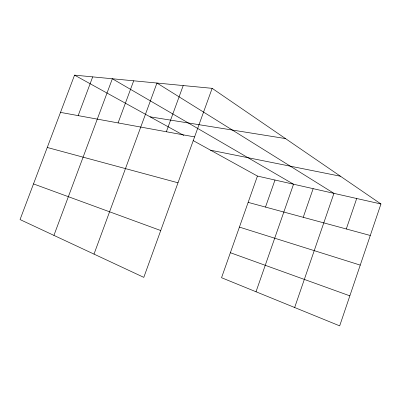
<?xml version="1.0" encoding="UTF-8"?>
<svg xmlns="http://www.w3.org/2000/svg" width="401" height="401" viewBox="0 0 401 401"><rect width="100%" height="100%" fill="white"/><g stroke="black" fill="none" stroke-linecap="round" stroke-linejoin="round"><path stroke-width="0.6" d="M212.149 88.335L143.799 277.367L20.05 219.568L74.551 75.137L212.149 88.335L380.95 203.989L339.682 325.863L221.542 277.713L257.437 176.064L193.107 140.561M346.294 228.981L356.7 198.505M294.66 307.512L333.943 193.362L156.946 83.042L94.009 254.114M303.226 217.307L313.151 188.66M256.013 291.763L293.537 184.224L112.345 78.761L53.924 235.392M265.497 207.076L274.991 180.034M166.35 131.754L183.207 85.558M118.079 122.922L133.683 80.812M78.16 115.618L92.696 76.877M150.129 116.841L285.472 138.571M60.491 112.385L194.585 136.916M210.58 150.205L340.429 176.224M257.437 176.064L380.95 203.989M47.253 147.478L177.994 182.791M248.149 202.375L370.283 235.482M239.417 227.101L360.253 265.116M230.369 252.715L349.847 295.843M33.504 183.919L160.731 230.54M74.551 75.137L183.874 135.468"/></g></svg>
